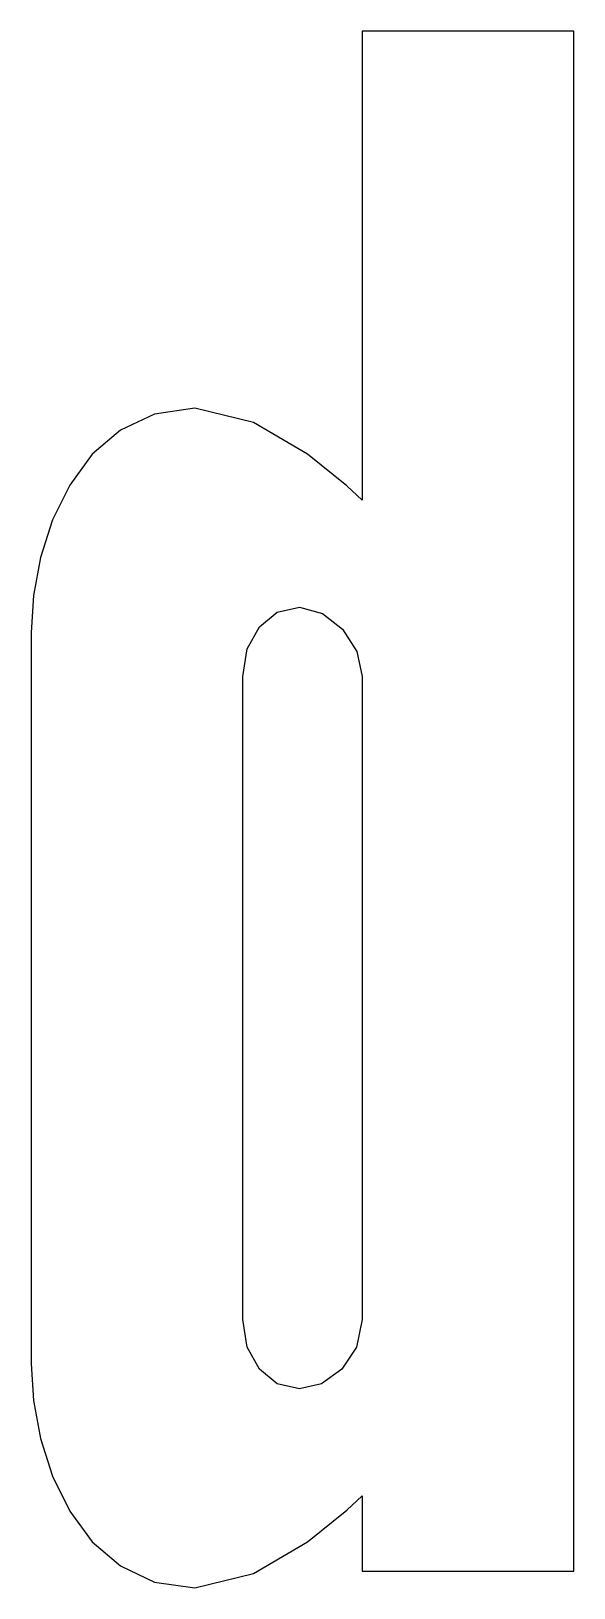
# Model space of a CAD drawing. Extents: x 0 to 0.41, y 0 to 1.19.
import ezdxf

# ---------------------------------------------------------------- set-up
doc = ezdxf.new("R2010")
doc.units = 0
doc.layers.get('0').update_dxf_attribs({"linetype": 'CONTINUOUS'})

msp = doc.modelspace()

# ---------------------------------------------------------------- linework, layer by layer
at = {"color": 0}
for p, q in [((0.4144, 1.1888), (0.2527, 1.1888)), ((0.2527, 1.1888), (0.2527, 0.8305)), ((0.4144, 0.0128), (0.4144, 1.1888)), ((0.0942, 0.8964), (0.0681, 0.8842)), ((0.1249, 0.9008), (0.0942, 0.8964)), ((0.1698, 0.8899), (0.1249, 0.9008)), ((0.0681, 0.8842), (0.0466, 0.8657)), ((0.2109, 0.8657), (0.1698, 0.8899)), ((0.0466, 0.8657), (0.0294, 0.8422)), ((0.241, 0.8415), (0.2109, 0.8657)), ((0.0294, 0.8422), (0.0162, 0.8155)), ((0.2527, 0.8305), (0.241, 0.8415)), ((0.0162, 0.8155), (0.007, 0.7868)), ((0.007, 0.7868), (0.0016, 0.7577)), ((0.0016, 0.7577), (-0.0001, 0.7296)), ((0.1742, 0.7338), (0.1879, 0.745)), ((0.1879, 0.745), (0.2048, 0.7489)), ((0.2048, 0.7489), (0.2224, 0.7442)), ((0.2224, 0.7442), (0.2377, 0.732)), ((-0.0001, 0.7296), (-0.0001, 0.1712)), ((0.1649, 0.7171), (0.1742, 0.7338)), ((0.2377, 0.732), (0.2486, 0.7151)), ((0.1616, 0.696), (0.1649, 0.7171)), ((0.2486, 0.7151), (0.2527, 0.696)), ((0.1616, 0.2049), (0.1616, 0.696)), ((0.2527, 0.696), (0.2527, 0.4618)), ((0.2527, 0.4618), (0.2527, 0.2049)), ((0.1649, 0.1838), (0.1616, 0.2049)), ((0.2527, 0.2049), (0.2483, 0.1838)), ((0.1742, 0.167), (0.1649, 0.1838)), ((0.2483, 0.1838), (0.2371, 0.167)), ((-0.0001, 0.1712), (0.0016, 0.1432)), ((0.1879, 0.1559), (0.1742, 0.167)), ((0.2371, 0.167), (0.2216, 0.1559)), ((0.2048, 0.1519), (0.1879, 0.1559)), ((0.2216, 0.1559), (0.2048, 0.1519)), ((0.0016, 0.1432), (0.007, 0.1141)), ((0.007, 0.1141), (0.0162, 0.0854)), ((0.0162, 0.0854), (0.0294, 0.0586)), ((0.241, 0.0594), (0.2527, 0.0703)), ((0.2527, 0.0703), (0.2527, 0.0128)), ((0.0294, 0.0586), (0.0466, 0.0352)), ((0.2109, 0.0352), (0.241, 0.0594)), ((0.0466, 0.0352), (0.0681, 0.0167)), ((0.1698, 0.011), (0.2109, 0.0352)), ((0.0681, 0.0167), (0.0942, 0.0044)), ((0.2527, 0.0128), (0.4144, 0.0128)), ((0.0942, 0.0044), (0.1249, 0)), ((0.1249, 0), (0.1698, 0.011))]:
    msp.add_line(p, q, dxfattribs=at)

doc.saveas('drawing.dxf')
